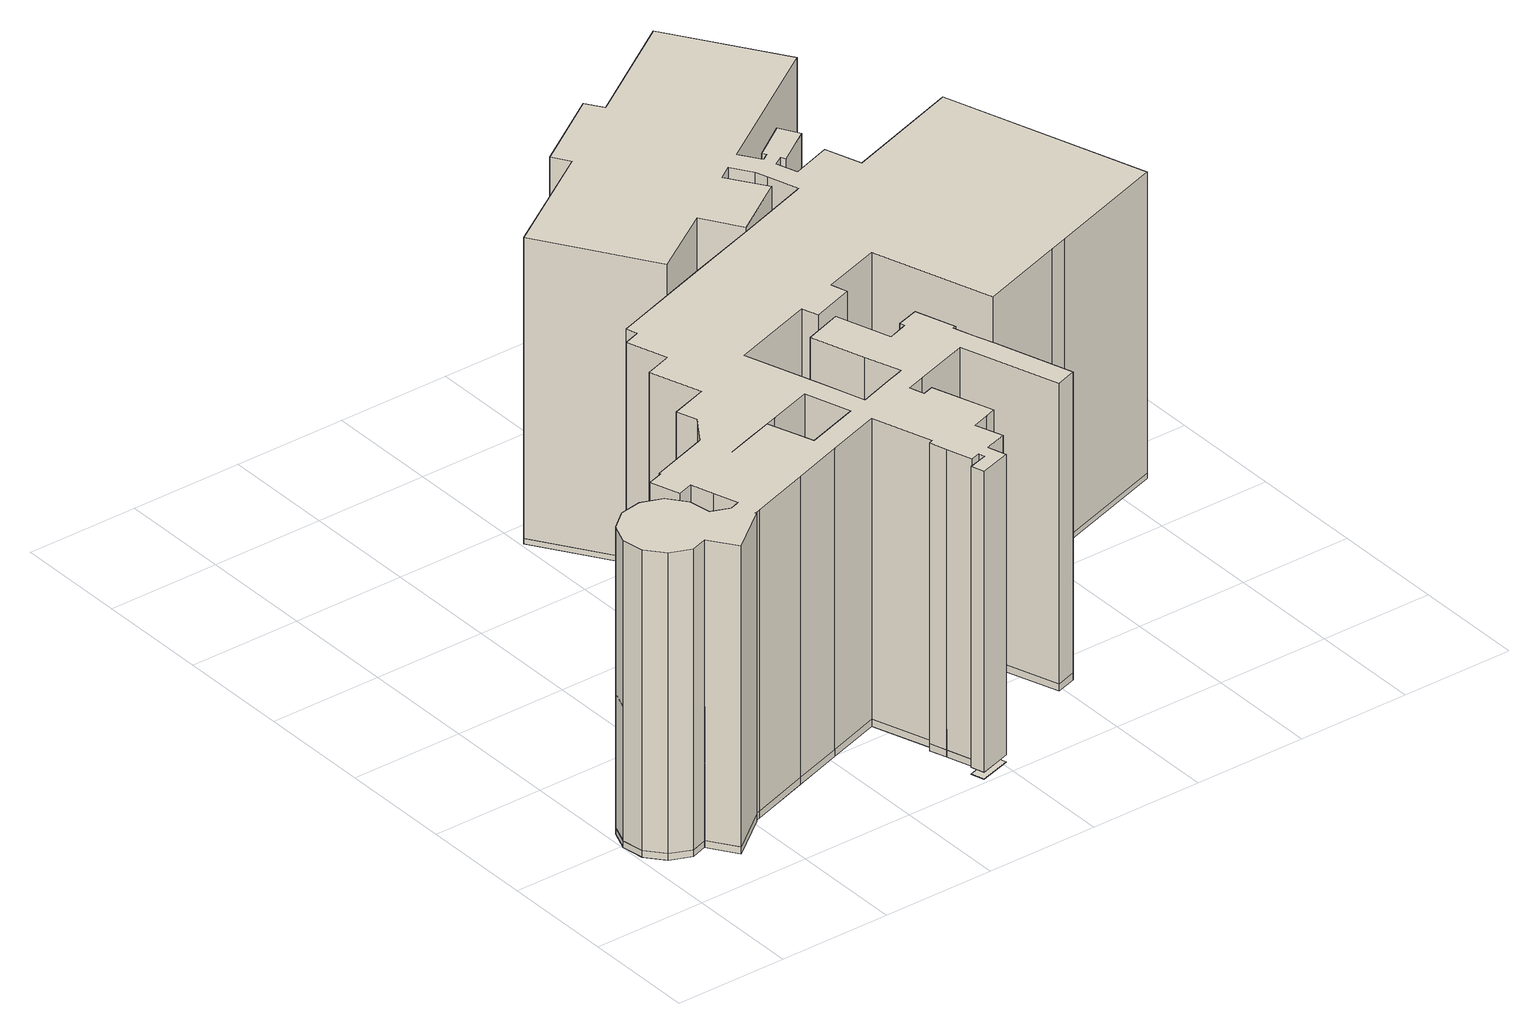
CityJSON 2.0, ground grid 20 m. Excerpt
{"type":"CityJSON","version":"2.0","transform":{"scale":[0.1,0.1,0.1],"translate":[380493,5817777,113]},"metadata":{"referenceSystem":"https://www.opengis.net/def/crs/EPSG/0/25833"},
"CityObjects":{
"building1":{"type":"Building","attributes":{"Gemeindeschluessel":"11000004","function":"31001_9998"},"address":[{"country":"Germany","locality":"Berlin","thoroughfareNumber":"10 (6)","thoroughfareName":"Teufelsseechaussee"}],"children":["building1-1","building1-2","building1-3","building1-4","building1-5","building1-6","building1-7","building1-8","building1-9","building1-10","building1-11","building1-12","building1-13","building1-14","building1-15","building1-16","building1-17","building1-18","building1-19","building1-20","building1-21","building1-22","building1-23","building1-24","building1-25","building1-26","building1-27","building1-28"]},
"building1-1":{"type":"BuildingPart","attributes":{"BezugspunktDach":"2200","measuredHeight":54.49,"storeysAboveGround":9},"parents":["building1"],"geometry":[{"type":"MultiSurface","lod":"1","boundaries":[[[0,1,2,3,4,5,6,7,8,9,10,11,12,13,14,15,16,17,18,19,20,21,22,23,24,25,26,27,28,29,30,31,32,33,34,35,36,37,38,39,40,41,42,43,44,45,46,47,48,49,50,51,52,53,54,55,56,57,58,59,60,61,62,63,64,65,66,67,68,69,70,71,72,73,74,75,76,77,78,79,80,81,82,83,84,85,86,87,88,89,90,91,92,93,94,95,96,97,98,99,100,101,102,103,104,105,106,107,108,109,110,111,112,113,114,115],[116,117,118],[119,120,121,122,117]],[[123,124,125,126,127,128,129,130,131,132,133,134,135,136,137,138,139,140,141,142,143,144,145,146,147,148,149,150,151,152,153,154,155,156,157,158,159,160,161,162,163,164,165,166,167,168,169,170,171,172,173,174,175,176,177,178,179,180,181,182,183,184,185,186,187,188,189,190,191,192,193,194,195,196,197,198,199,200,201,202,203,204,205,206,207,208,209,210,211,212,213,214,215,216,217,218,219,220,221,222,223,224,225,226,227,228,229,230,231,232,233,234,235,236,237],[238,239,240],[241,242,243,244,238]],[[123,237,115,114]],[[124,123,114,113]],[[125,124,113,112]],[[126,125,112,111]],[[127,126,111,110]],[[128,127,110,109]],[[129,128,109,108]],[[130,129,108,107]],[[131,130,107,106]],[[132,131,106,105]],[[133,132,105,104]],[[134,133,104,103]],[[135,134,103,102]],[[136,135,102,101]],[[137,136,101,100]],[[138,137,100,99]],[[139,138,99,98]],[[140,139,98,97]],[[141,140,97,96]],[[142,141,96,95]],[[143,142,95,94]],[[144,143,94,93]],[[145,144,93,92]],[[146,145,92,91]],[[147,146,91,90]],[[148,147,90,89]],[[149,148,89,88]],[[150,149,88,87]],[[151,150,87,86]],[[152,151,86,85]],[[153,152,85,84]],[[154,153,84,83]],[[155,154,83,82]],[[156,155,82,81]],[[157,156,81,80]],[[158,157,80,79]],[[159,158,79,78]],[[160,159,78,77]],[[161,160,77,76]],[[162,161,76,75]],[[163,162,75,74]],[[164,163,74,73]],[[165,164,73,72]],[[166,165,72,71]],[[167,166,71,70]],[[168,167,70,69]],[[169,168,69,68]],[[170,169,68,67]],[[171,170,67,66]],[[172,171,66,65]],[[173,172,65,64]],[[174,173,64,63]],[[175,174,63,62]],[[176,175,62,61]],[[177,176,61,60]],[[178,177,60,59]],[[179,178,59,58]],[[180,179,58,57]],[[181,180,57,56]],[[182,181,56,55]],[[183,182,55,54]],[[184,183,54,53]],[[185,184,53,52]],[[186,185,52,51]],[[187,186,51,50]],[[188,187,50,49]],[[189,188,49,48]],[[189,48,47]],[[190,189,47,46]],[[191,190,46,45]],[[192,191,45,44]],[[193,192,44,43]],[[194,193,43,42]],[[195,194,42,41]],[[196,195,41,40]],[[197,196,40,39]],[[198,197,39,38]],[[199,198,38,37]],[[200,199,37,36]],[[201,200,36,35]],[[202,201,35,34]],[[203,202,34,33]],[[204,203,33,32]],[[205,204,32,31]],[[206,205,31,30]],[[207,206,30,29]],[[208,207,29,28]],[[209,208,28,27]],[[210,209,27,26]],[[211,210,26,25]],[[212,211,25,24]],[[213,212,24,23]],[[214,213,23,22]],[[215,214,22,21]],[[216,215,21,20]],[[217,216,20,19]],[[218,217,19,18]],[[219,218,18,17]],[[220,219,17,16]],[[221,220,16,15]],[[222,221,15,14]],[[223,222,14,13]],[[224,223,13,12]],[[225,224,12,11]],[[226,225,11,10]],[[227,226,10,9]],[[228,227,9,8]],[[229,228,8,7]],[[230,229,7,6]],[[231,230,6,5]],[[232,231,5,4]],[[233,232,4,3]],[[234,233,3,2]],[[235,234,2,1]],[[236,235,1,0]],[[237,236,0,115]],[[245,246,247]],[[248,249,245,239,116,245,249,118]],[[241,238,117,122]],[[242,241,122,121]],[[243,242,121,120]],[[244,243,120,119]],[[238,244,119,117]]]}]},
"building1-2":{"type":"BuildingPart","attributes":{"BezugspunktDach":"2200","measuredHeight":5.11,"storeysAboveGround":9},"parents":["building1"],"geometry":[{"type":"MultiSurface","lod":"1","boundaries":[[[250,251,252,253,254,255,256,257]],[[258,259,260,261,262,263,264,265]],[[258,265,257,256]],[[266,267,258,256,255]],[[260,259,268,269,254]],[[261,260,254,253]],[[263,262,252,251]],[[270,271,251,250]],[[265,264,250,257]],[[272,259,258,267,266]],[[255,254,269,268]],[[264,263,271,270]]]}]},
"building1-3":{"type":"BuildingPart","attributes":{"BezugspunktDach":"2200","measuredHeight":4.74,"storeysAboveGround":9},"parents":["building1"],"geometry":[{"type":"MultiSurface","lod":"1","boundaries":[[[273,247,274,271,270,275]],[[264,263,276,277,278,279]],[[264,279,275,270]],[[276,263,271,274]],[[280,238,276]],[[278,281,245,277,247,273]],[[279,278,273,275]],[[263,264,270,271]],[[239,238,280,274,247]],[[277,276,238,239]],[[277,245,281,278]]]}]},
"building1-4":{"type":"BuildingPart","attributes":{"BezugspunktDach":"2200","measuredHeight":3.94,"storeysAboveGround":9},"parents":["building1"],"geometry":[{"type":"MultiSurface","lod":"1","boundaries":[[[282,283,284,285,286,248]],[[276,287,288,289,290,291]],[[246,239,238,239,277]],[[287,276,286,285]],[[289,288,284,283]],[[291,290,292,293,294]],[[238,239,246,286]],[[246,239,240,248]],[[276,277,239,238]],[[291,248,240,295,239,246,277]],[[288,287,285,284]],[[290,289,283,282]],[[294,293,292,282,248]]]}]},
"building1-5":{"type":"BuildingPart","attributes":{"BezugspunktDach":"2200","measuredHeight":5.04,"storeysAboveGround":9},"parents":["building1"],"geometry":[{"type":"Solid","lod":"1","boundaries":[[[[296,297,298,299,300]],[[290,289,301,302,303]],[[290,303,300,304,293,299]],[[289,290,299,298],[289,283,282,290]],[[301,289,298,297]],[[303,302,296,300]],[[299,293,304,300]],[[283,289,290,282]],[[302,301,297,296]]]]}]},
"building1-6":{"type":"BuildingPart","attributes":{"BezugspunktDach":"2200","measuredHeight":4.19,"storeysAboveGround":9},"parents":["building1"],"geometry":[{"type":"MultiSurface","lod":"1","boundaries":[[[249,245,281,305]],[[278,277,291,306]],[[278,306,305,281]],[[248,240,249]],[[245,246,307,239]],[[306,291,248,294,308,305]],[[277,278,281,245]],[[249,240,239,245]],[[291,277,239,309,240,248]],[[249,305,308,294,248]]]}]},
"building1-7":{"type":"BuildingPart","attributes":{"BezugspunktDach":"2200","measuredHeight":5.13,"storeysAboveGround":9},"parents":["building1"],"geometry":[{"type":"Solid","lod":"1","boundaries":[[[[310,311,312,313]],[[314,315,288,287]],[[314,287,313,312]],[[312,314,312,311]],[[288,315,311,310]],[[315,314,312,311]],[[287,288,310,313]]]]}]},
"building1-8":{"type":"BuildingPart","attributes":{"BezugspunktDach":"2200","measuredHeight":5.05,"storeysAboveGround":9},"parents":["building1"],"geometry":[{"type":"MultiSurface","lod":"1","boundaries":[[[311,316,317,318,319,320,321,322,323,324,312]],[[325,326,327,328,329,330,331,332,333,334,315,314]],[[326,325,324]],[[327,326,324,323]],[[329,328,322,321]],[[330,335,336,321,320]],[[331,330,320,319]],[[332,337,338,319,318]],[[333,332,318,317]],[[334,333,317,316]],[[315,334,316,311]],[[325,314,312,324]],[[323,322,328,327]],[[329,336,335,330]],[[331,338,337,332]],[[314,315,311,312]]]}]},
"building1-9":{"type":"BuildingPart","attributes":{"BezugspunktDach":"2200","measuredHeight":4.2,"storeysAboveGround":9},"parents":["building1"],"geometry":[{"type":"Solid","lod":"1","boundaries":[[[[267,266,339,340,341,342,343]],[[344,345,346,347,259,258,348]],[[344,348,343,342]],[[345,344,342,341]],[[346,345,341,340]],[[259,347,339,266]],[[348,258,267,343]],[[346,340,339,347]],[[259,266,267,258]]]]}]},
"building1-10":{"type":"BuildingPart","attributes":{"BezugspunktDach":"2200","measuredHeight":4.92,"storeysAboveGround":9},"parents":["building1"],"geometry":[{"type":"Solid","lod":"1","boundaries":[[[[335,349,350,336]],[[351,352,330,329]],[[351,329,336,350]],[[352,351,350,349]],[[330,352,349,335]],[[335,336,329,330]]]]}]},
"building1-11":{"type":"BuildingPart","attributes":{"BezugspunktDach":"2200","measuredHeight":5.03,"storeysAboveGround":9},"parents":["building1"],"geometry":[{"type":"Solid","lod":"1","boundaries":[[[[353,354,355,356,357,358,338,337]],[[331,359,360,361,362,363,364,332]],[[359,331,338,358]],[[360,359,358,357]],[[361,360,357,356]],[[362,361,356,355]],[[363,362,355,354]],[[364,363,354,353]],[[332,364,353,337]],[[338,331,332,337]]]]}]},
"building1-12":{"type":"BuildingPart","attributes":{"BezugspunktDach":"2200","measuredHeight":5.07,"storeysAboveGround":9},"parents":["building1"],"geometry":[{"type":"Solid","lod":"1","boundaries":[[[[322,365,366,323]],[[367,368,328,327]],[[367,327,323,366]],[[328,368,365,322]],[[322,328,322,323]],[[367,366,365,368]],[[327,328,322,323]]]]}]},
"building1-13":{"type":"BuildingPart","attributes":{"BezugspunktDach":"2200","measuredHeight":11.04,"storeysAboveGround":9},"parents":["building1"],"geometry":[{"type":"Solid","lod":"1","boundaries":[[[[369,370,371,372]],[[373,374,375,376]],[[373,376,372,371]],[[374,373,371,370]],[[375,377,378,374,370,369]],[[376,375,369,372]],[[374,378,377,375]]]]}]},
"building1-14":{"type":"BuildingPart","attributes":{"BezugspunktDach":"2200","measuredHeight":5.1,"storeysAboveGround":9},"parents":["building1"],"geometry":[{"type":"MultiSurface","lod":"1","boundaries":[[[366,365,379,380,381,382,383,384,385,378,377]],[[374,386,387,388,389,390,391,392,368,367,375]],[[387,386,385,384]],[[388,387,384,383]],[[389,388,383,382]],[[390,389,382,381]],[[391,390,381,380]],[[368,392,379,365]],[[367,366,365,368,365,366]],[[375,367,366,377]],[[377,378,374,375]],[[392,391,380,379]]]}]},
"building1-15":{"type":"BuildingPart","attributes":{"BezugspunktDach":"2200","measuredHeight":5.07,"storeysAboveGround":9},"parents":["building1"],"geometry":[{"type":"MultiSurface","lod":"1","boundaries":[[[393,394,395,396,397,398,399]],[[400,401,402,403,404,347,346]],[[400,346,399,398]],[[401,400,398,397]],[[402,401,397,396]],[[405,406,396,395]],[[404,403,407,408,394]],[[347,404,394,408,409]],[[410,340,339,393,399]],[[411,403,402,406,405]],[[395,394,408,407]],[[409,408,394,393]],[[346,347,339,340,410]]]}]},
"building1-16":{"type":"BuildingPart","attributes":{"BezugspunktDach":"2200","measuredHeight":15.33,"storeysAboveGround":9},"parents":["building1"],"geometry":[{"type":"MultiSurface","lod":"1","boundaries":[[[412,413,414,415,416,417,418,419,420,421]],[[422,423,424,302,301,425,426,427,428,429]],[[422,429,430,431,420]],[[423,422,431,432,419]],[[424,423,419,418]],[[302,424,418,417]],[[301,297,296,417,416]],[[425,301,416,415]],[[426,425,415,414]],[[427,426,414,413]],[[428,427,413,412]],[[429,428,412,421]],[[433,421,420,431,430]],[[434,420,419,432,431]],[[296,297,301,302]]]}]},
"building1-17":{"type":"BuildingPart","attributes":{"BezugspunktDach":"2200","measuredHeight":5.11,"storeysAboveGround":9},"parents":["building1"],"geometry":[{"type":"MultiSurface","lod":"1","boundaries":[[[435,436,437,380,379]],[[391,438,439,440,392]],[[438,391,380,437]],[[439,438,437,436]],[[440,439,436,435]],[[392,440,435,379]],[[441,391,392,379,380]]]}]},
"building1-18":{"type":"BuildingPart","attributes":{"BezugspunktDach":"2200","measuredHeight":5,"storeysAboveGround":9},"parents":["building1"],"geometry":[{"type":"MultiSurface","lod":"1","boundaries":[[[406,405,442,443,444]],[[445,446,403,402,447]],[[448,449,444,443]],[[446,445,443,442]],[[403,446,450,407,405]],[[447,402,406,444]],[[445,447,449,448]],[[442,405,407,450]],[[402,403,405,406,451]]]}]},
"building1-19":{"type":"BuildingPart","attributes":{"BezugspunktDach":"2200","measuredHeight":5.17,"storeysAboveGround":9},"parents":["building1"],"geometry":[{"type":"MultiSurface","lod":"1","boundaries":[[[452,453,454,455,456]],[[261,325,314,457,262]],[[253,252,456,455]],[[325,261,455,454]],[[312,324,325,454,453]],[[457,314,453,452]],[[262,457,452,456]],[[314,325,324,312]]]}]},
"building1-20":{"type":"BuildingPart","attributes":{"BezugspunktDach":"2200","measuredHeight":0.13,"storeysAboveGround":9},"parents":["building1"],"geometry":[{"type":"Solid","lod":"1","boundaries":[[[[458,459,460,461,462]],[[362,361,463,464,465]],[[362,465,462,461]],[[361,362,461,460]],[[463,361,460,459]],[[464,463,459,458]],[[465,464,458,462]]]]}]},
"building1-21":{"type":"BuildingPart","attributes":{"BezugspunktDach":"2200","measuredHeight":4.86,"storeysAboveGround":9},"parents":["building1"],"geometry":[{"type":"MultiSurface","lod":"1","boundaries":[[[466,449,448,467,468,469,470,471,472,473,474,475]],[[476,477,478,479,480,481,482,483,445,447,484,485]],[[476,485,486,487]],[[477,476,474,473]],[[478,477,473,472]],[[479,478,472,471]],[[480,479,471,470]],[[481,480,470,469]],[[482,481,469,468]],[[483,482,468,467]],[[445,483,467,448]],[[484,447,449,466]],[[485,484,466,475]],[[487,486,475,474]],[[447,445,448,449,488]]]}]},
"building1-22":{"type":"BuildingPart","attributes":{"BezugspunktDach":"2200","measuredHeight":25.45,"storeysAboveGround":9},"parents":["building1"],"geometry":[{"type":"MultiSurface","lod":"1","boundaries":[[[489,490,491,492,493,494,495,496,497,498,499,500]],[[501,502,503,504,505,432,431,430,506,507,508,509]],[[501,509,500,499]],[[502,501,499,498]],[[503,502,498,497]],[[504,503,497,496]],[[505,504,496,495]],[[432,505,495,494]],[[420,419,494,493]],[[421,420,493,492]],[[506,430,492,491]],[[507,506,491,490]],[[508,507,490,489]],[[509,508,489,500]],[[431,432,419,420]],[[430,431,420,421]]]}]},
"building1-23":{"type":"BuildingPart","attributes":{"BezugspunktDach":"2200","measuredHeight":10.73,"storeysAboveGround":9},"parents":["building1"],"geometry":[{"type":"MultiSurface","lod":"1","boundaries":[[[510,511,512,513,514,515]],[[308,293,304,516,517,518]],[[308,518,515,514]],[[282,248,249,305,519,514,513]],[[300,299,513,512]],[[517,516,520,521]],[[518,517,510,515]],[[293,294,248,282]],[[294,308,519,305,249,248]],[[304,293,299,300]]]}]},
"building1-24":{"type":"BuildingPart","attributes":{"BezugspunktDach":"2200","measuredHeight":10.56,"storeysAboveGround":9},"parents":["building1"],"geometry":[{"type":"Solid","lod":"1","boundaries":[[[[522,523,524,525]],[[521,520,526,527]],[[521,527,525,524]],[[526,520,523,522]],[[527,526,522,525]],[[520,521,524,523]]]]}]},
"building1-25":{"type":"BuildingPart","attributes":{"BezugspunktDach":"2200","measuredHeight":27.68,"storeysAboveGround":9},"parents":["building1"],"geometry":[{"type":"MultiSurface","lod":"1","boundaries":[[[528,529,530,531,532,533,534,535,536,537,538,539,540,541,542,543,544,545,546,547,548,549,550,551,552,553,554,555,556,557,558,559,560,561,562,563,564,565,566,567,568,569,570,571,572,573,574,575,576,577,578]],[[579,580,581,582,583,584,585,586,587,588,589,590,591,592,593,594,595,596,597,598,599,600,601,602,603,604,605,606,607,608,609,610,611,612,613,614,615,616,617,618,619,620,621,622,623,624,625,626,627,628,629]],[[630,631,629,578,577]],[[632,630,579,577,576]],[[581,633,632,580,576,575]],[[634,633,575,574]],[[635,634,574,573]],[[636,635,573,572]],[[585,637,636,584,572,571]],[[586,638,637,571,570]],[[639,638,570,569]],[[640,641,639,569,568]],[[589,642,641,568,567]],[[643,642,567,566]],[[644,643,566,565]],[[645,644,591,565,564]],[[646,645,592,564,563]],[[594,647,646,593,563,562]],[[648,647,562,561]],[[596,649,648,561,560]],[[650,649,560,559]],[[651,650,559,558]],[[652,651,558,557]],[[600,653,652,599,557,556]],[[654,653,556,555]],[[655,654,555,554]],[[656,655,554,553]],[[604,657,656,603,553,552]],[[658,657,604,552,551]],[[659,658,551,550]],[[607,660,659,606,550,549]],[[661,660,549,548]],[[609,662,661,548,547]],[[610,663,662,609,547,546]],[[611,664,663,546,545]],[[612,665,664,545,544]],[[666,667,665,544,543]],[[668,667,613,543,542]],[[669,668,614,542,541]],[[616,670,669,541,540]],[[617,671,670,540,539]],[[672,671,673,539,538]],[[619,674,672,618,538,537]],[[620,675,674,537,536]],[[621,676,675,536,535]],[[622,677,676,535,534]],[[623,678,677,534,533]],[[624,679,678,533,532]],[[625,680,679,532,531]],[[681,680,625,531,530]],[[627,682,681,626,530,529]],[[628,683,682,627,529,528]],[[631,683,628,528,578]],[[579,629,631,630]],[[580,579,630,632]],[[580,632,633,581]],[[582,581,684,633,634]],[[583,582,634,635]],[[584,583,635,636]],[[584,636,637,585]],[[585,637,638,586]],[[587,586,638,639]],[[588,587,639,641,640]],[[588,641,642,589]],[[685,590,589,642,643]],[[591,590,643,644]],[[592,591,644,645]],[[593,592,645,646]],[[593,646,647,594]],[[686,595,594,647,648]],[[595,687,648,649,596]],[[597,596,649,650]],[[598,597,650,651]],[[599,598,651,652]],[[599,652,653,600]],[[601,600,653,654]],[[602,601,654,655]],[[603,602,655,656]],[[603,656,657,604]],[[605,604,657,658]],[[606,605,658,659]],[[606,659,660,607]],[[608,607,660,661]],[[608,688,661,662,609]],[[609,662,663,610]],[[610,663,664,611]],[[611,664,665,612]],[[613,612,665,667,666]],[[614,613,667,668]],[[615,614,668,669]],[[615,689,669,670,616]],[[616,690,670,671,617]],[[618,617,673,671,672]],[[618,672,674,619]],[[619,674,675,620]],[[620,675,676,621]],[[621,691,676,677,622]],[[622,677,678,623]],[[623,678,679,624]],[[624,679,680,625]],[[626,625,680,681]],[[626,681,682,627]],[[627,682,683,628]],[[629,628,683,631]]]}]},
"building1-26":{"type":"BuildingPart","attributes":{"BezugspunktDach":"2200","measuredHeight":18.41,"storeysAboveGround":9},"parents":["building1"],"geometry":[{"type":"MultiSurface","lod":"1","boundaries":[[[692,693,694,695,696,697,698,699,700,701,702,703,704,705],[706,707,708,709,710,711,712,713,714,715,716,717,718,719,720,721,722,723,724,725,726,727,728,729,730,731,732,733,734,735,736,737,738,739,740,741,742,743,744,745,746,747,748,749,750,751,752,753,754,755,756],[757,758,759,760,761,762,763,764,765,766,767,768,769,770,771,772,773,774,775,776,777,778,779,780,781,782,783,784,785,786,787,788,789,790,791,792,793,794,795,796,797,798,799,800,801,802,803,804,805,806,807],[664,665,667,668,669,670,671,672,674,675,676,677,678,679,680,681,682,683,631,630,632,633,634,635,636,637,638,639,641,642,643,644,645,646,647,648,649,650,651,652,653,654,655,656,657,658,659,660,661,662,663]],[[808,809,810,811,812,813,487,486,814,815,816,817,818,819],[820,821,822,823,824,825,826,827,828,829,830,831,832,833,834,835,836,837,838,839,840,841,842,843,844,845,846,847,848,849,850,851,852,853,854,855,856,857,858,859,860,861,862,863,864,865,866,867,868,869,870],[871,872,873,874,875,876,877,878,879,880,881,882,883,884,885,886,887,888,889,890,891,892,893,894,895,896,897,898,899,900,901,902,903,904,905,906,907,908,909,910,911,912,913,914,915,916,917,918,919,920,921],[922,923,924,925,926,927,928,929,930,931,932,933,934,935,936,937,938,939,940,941,942,943,944,945,946,947,948,949,950,951,952,953,954,955,956,957,958,959,960,961,962,963,964,965,966,967,968,969,970,971,972]],[[808,819,705,704]],[[809,808,704,703]],[[810,809,703,702]],[[811,810,702,701]],[[812,811,701,700]],[[813,812,700,699]],[[487,813,699,698]],[[475,474,487,698,697]],[[814,486,697,696]],[[815,814,696,695]],[[816,815,695,694]],[[817,816,694,693]],[[818,817,693,692]],[[819,818,692,705]],[[820,870,756,755]],[[821,820,755,754]],[[822,821,754,753]],[[823,822,753,752]],[[824,823,752,751]],[[825,824,751,750]],[[826,825,750,749]],[[827,826,749,748]],[[828,827,748,747]],[[829,828,747,746]],[[830,829,746,745]],[[831,830,745,744]],[[832,831,744,743]],[[833,832,743,742]],[[834,833,742,741]],[[835,834,741,740]],[[836,835,740,739]],[[837,836,739,738]],[[838,837,738,737]],[[839,838,737,736]],[[840,839,736,735]],[[841,840,735,734]],[[842,841,734,733]],[[843,842,733,732]],[[844,843,732,731]],[[845,844,731,730]],[[846,845,730,729]],[[847,846,729,728]],[[848,847,728,727]],[[849,848,727,726]],[[850,849,726,725]],[[851,850,725,724]],[[852,851,724,723]],[[853,852,723,722]],[[854,853,722,721]],[[855,854,721,720]],[[856,855,720,719]],[[857,856,719,718]],[[858,857,718,717]],[[859,858,717,716]],[[860,859,716,715]],[[861,860,715,714]],[[862,861,714,713]],[[863,862,713,712]],[[864,863,712,711]],[[865,864,711,710]],[[866,865,710,709]],[[867,866,709,708]],[[868,867,708,707]],[[869,868,707,706]],[[870,869,706,756]],[[871,921,973,974,975]],[[872,871,975,976]],[[873,872,976,977]],[[874,873,977,978,803]],[[875,874,803,978,979,802]],[[876,875,802,979,980,801]],[[877,876,801,980,981,800]],[[878,877,981,982]],[[879,878,982,983]],[[880,879,798,983,984,985]],[[881,880,984,986,796]],[[882,881,986,987]],[[883,882,795,987,988]],[[884,883,988,989,793]],[[885,884,989,990]],[[886,885,792,990,991]],[[887,886,991,992]],[[888,887,790,992,993]],[[889,888,994,993,995]],[[890,889,996,995,997]],[[891,890,998,997,999]],[[892,891,1000,999,1001]],[[893,892,1002,1001,1003]],[[894,893,1003,1004,783]],[[895,894,1004,1005]],[[896,895,1005,1006]],[[897,896,781,1006,1007,780]],[[898,897,1007,1008]],[[899,898,779,1008,1009]],[[900,899,1009,1010,1011]],[[901,900,1010,1012]],[[902,901,776,1012,1013,775]],[[903,902,1013,1014]],[[904,903,774,1014,1015]],[[905,904,1015,1016,772]],[[906,905,1016,1017]],[[907,906,1017,1018]],[[908,907,1018,1019]],[[909,908,769,1019,1020]],[[910,909,1021,1020,1022]],[[911,910,767,1022,1023]],[[912,911,1023,1024]],[[913,912,765,1024,1025,764]],[[914,913,1025,1026,763]],[[915,914,1026,1027]],[[916,915,762,1027,1028]],[[917,916,761,1028,1029,760]],[[918,917,760,1029,1030]],[[919,918,1030,1031,758]],[[920,919,758,1031,1032,757]],[[921,920,1032,974]],[[922,972,610,609,662]],[[923,922,609,608,661]],[[924,923,608,607,660]],[[925,924,1033,607,606,659]],[[926,925,659,606,605]],[[927,926,658,605,604]],[[928,927,657,604,603]],[[929,928,603,602,655]],[[930,929,1034,602,601]],[[931,930,1035,601,600,653]],[[932,931,600,599]],[[933,932,652,599,598,1036]],[[934,933,651,598,597]],[[935,934,597,596,649]],[[936,935,649,596,595,648]],[[937,936,595,594]],[[938,937,1037,594,593,646]],[[939,938,593,592]],[[940,939,592,591]],[[941,940,1038,591,590]],[[942,941,1039,590,589]],[[943,942,642,589,588]],[[944,943,1040,588,587,1041]],[[945,944,587,586]],[[947,946,637,585,584,636]],[[948,947,584,583]],[[949,948,635,583,582,634]],[[950,949,582,581]],[[951,950,581,580,632]],[[952,951,580,579]],[[953,952,579,629,631]],[[954,953,629,628]],[[955,954,628,627,682]],[[956,955,682,627,626,681]],[[957,956,626,625]],[[958,957,1042,625,624,679]],[[959,958,624,623]],[[960,959,678,623,622]],[[961,960,677,622,621]],[[962,961,621,620,675]],[[963,962,620,619,674]],[[964,963,619,618]],[[965,964,672,618,617]],[[966,965,617,616]],[[967,966,1043,616,615]],[[968,967,669,615,614,668]],[[969,968,614,613,667]],[[970,969,613,612]],[[971,970,612,611]],[[972,971,611,610]],[[486,487,474,475]],[[975,974,973,807,806]],[[976,975,806,805]],[[977,976,1044,805,804]],[[804,803,978,977]],[[802,979,978,803]],[[801,980,979,802]],[[800,981,980,801]],[[982,981,800,799]],[[983,982,799,798]],[[985,984,983,798,797]],[[797,796,986,984]],[[987,986,796,795]],[[988,987,795,794]],[[1045,794,793,989,988]],[[990,989,793,792]],[[991,990,792,791]],[[992,991,791,790]],[[993,992,790,789]],[[995,993,994,789,788]],[[997,995,996,788,787]],[[999,997,998,787,786]],[[1046,1001,999,1000,786,785]],[[1003,1001,1002,785,784]],[[1047,784,783,1004,1003]],[[1005,1004,783,782]],[[1006,1005,782,781]],[[780,1007,1006,781]],[[1008,1007,780,779]],[[1009,1008,779,778,1048]],[[1011,1010,1009,778,777]],[[1012,1010,777,776]],[[775,1013,1012,776]],[[1014,1013,775,774]],[[1015,1014,774,773]],[[1049,773,772,1016,1015]],[[1017,1016,772,771]],[[1018,1017,771,770]],[[1019,1018,770,769]],[[1020,1019,769,768]],[[1022,1020,1021,768,767]],[[1023,1022,767,766,1050]],[[1024,1023,1051,766,765]],[[764,1025,1024,765]],[[764,763,1026,1025]],[[1027,1026,763,762]],[[1028,1027,762,761]],[[760,1029,1028,761]],[[1052,1030,1029,760,759]],[[759,758,1031,1030]],[[757,1032,1031,758]],[[974,1032,757,807]],[[663,662,609,610]],[[662,661,608,609]],[[661,660,607,608]],[[660,659,606,607,1033]],[[605,606,659,658]],[[604,605,658,657]],[[603,604,657,656]],[[656,655,602,603]],[[601,602,1034,655,654]],[[654,653,600,601,1035]],[[599,600,653,652]],[[1036,598,599,652,651]],[[597,598,651,650]],[[650,649,596,597]],[[648,595,596,649]],[[594,595,648,647]],[[647,646,593,594,1037]],[[592,593,646,645]],[[591,592,645,644]],[[644,643,590,591,1038]],[[589,590,1039,643,642]],[[588,589,642,641]],[[1041,587,588,1040,641,639]],[[586,587,639,638]],[[637,585,586,638]],[[636,584,585,637]],[[583,584,636,635]],[[634,582,583,635]],[[581,582,634,633]],[[633,632,580,581]],[[579,580,632,630]],[[630,631,629,579]],[[628,629,1053,631,683]],[[683,682,627,628]],[[681,626,627,682]],[[625,626,1054,681,680]],[[680,679,624,625,1042]],[[623,624,679,678]],[[622,623,678,677]],[[621,622,677,676]],[[676,675,620,621]],[[675,674,619,620]],[[618,619,674,672,1055]],[[617,618,672,671]],[[616,617,671,670]],[[615,616,1043,670,669]],[[668,614,615,669]],[[668,667,613,614]],[[612,613,1056,667,665]],[[611,612,665,664,1057]],[[610,611,664,663]]]}]},
"building1-27":{"type":"BuildingPart","attributes":{"BezugspunktDach":"2200","measuredHeight":13.6,"storeysAboveGround":9},"parents":["building1"],"geometry":[{"type":"MultiSurface","lod":"1","boundaries":[[[1058,1059,1060,1061,1062,1063,1064,1065,1066,1067,1068,1069,1070,1071,1072,1073]],[[408,450,1074,1075,1076,1077,1078,1079,1080,1081,1082,1083,1084,1085,269,409]],[[394,393,1073,1072]],[[442,405,407,395,394,1072,1071]],[[1074,450,1071,1070]],[[1075,1074,1070,1069]],[[1076,1075,1069,1068]],[[1077,1076,1068,1067]],[[1078,1077,1067,1066]],[[1079,1078,1066,1065]],[[1080,1079,1065,1064]],[[1081,1080,1064,1063]],[[1082,1081,1063,1062]],[[1083,1082,1062,1061]],[[1084,1083,1061,1060]],[[1085,1084,1060,1059]],[[269,1085,1059,1058]],[[339,266,255,254,269,1058,1073]],[[408,409,393,394]],[[408,394,395,407]],[[450,407,405,442]],[[269,254,255,268]],[[409,268,266,339]]]}]},
"building1-28":{"type":"BuildingPart","attributes":{"BezugspunktDach":"2200","measuredHeight":30.05,"storeysAboveGround":9},"parents":["building1"],"geometry":[{"type":"MultiSurface","lod":"1","boundaries":[[[1086,1087,1088,1089,1090,1091,1092,1093,1094,1095,1096,1097,1098,1099,1100,1101,1102,1103,1104,1105,1106,1107,1108,1109,1110,1111,1112,1113,1114,1115,1116,1117,1118,1119,1120,1121,1122,1123,1124,1125,1126,1127,1128,1129,1130,1131,1132,1133,1134,1135,1136]],[[1030,1029,1028,1027,1026,1025,1024,1023,1022,1020,1019,1018,1017,1016,1015,1014,1013,1012,1010,1009,1008,1007,1006,1005,1004,1003,1001,999,997,995,993,992,991,990,989,988,987,986,984,983,982,981,980,979,978,977,976,975,974,1032,1031]],[[1137,759,758,1136,1135]],[[760,759,1135,1134]],[[761,760,1029,1134,1133]],[[762,761,1133,1132]],[[1138,763,762,1132,1131]],[[1025,764,763,1026,1131,1130]],[[1024,765,764,1130,1129]],[[766,765,1129,1128]],[[1022,767,766,1128,1127]],[[768,767,1127,1126]],[[1139,769,768,1126,1125]],[[770,769,1125,1124]],[[1017,771,770,1124,1123]],[[772,771,1123,1122]],[[773,772,1122,1121]],[[774,773,1015,1121,1120]],[[775,774,1014,1120,1119]],[[776,775,1013,1119,1118]],[[777,776,1140,1118,1117]],[[1009,778,777,1117,1116]],[[779,778,1116,1115]],[[780,779,1115,1114]],[[781,780,1007,1114,1113]],[[782,781,1113,1112]],[[1004,783,782,1112,1111]],[[784,783,1111,1110]],[[785,784,1003,1110,1109]],[[999,786,785,1001,1109,1108]],[[787,786,1108,1107]],[[788,787,1107,1106]],[[789,788,1141,1106,1105]],[[790,789,993,1105,1104]],[[791,790,1104,1103]],[[990,792,791,1103,1102]],[[793,792,990,1102,1101]],[[988,794,793,989,1101,1100]],[[795,794,1100,1099]],[[986,796,795,1099,1098]],[[797,796,1098,1097]],[[798,797,984,1097,1096]],[[982,799,798,983,1096,1095]],[[981,800,799,982,1095,1094]],[[801,800,1142,1094,1093]],[[802,801,980,1093,1092]],[[978,803,802,1092,1091]],[[977,804,803,978,1091,1090]],[[805,804,1090,1089]],[[806,805,1089,1088]],[[807,806,975,1088,1087]],[[757,807,974,1087,1086]],[[1031,758,757,1086,1136]],[[1030,1031,1143,758,759,1137]],[[1029,1030,759,760]],[[1144,1028,1029,760,761]],[[1027,1028,761,762]],[[1026,1027,1145,762,763,1138]],[[1026,763,764,1025]],[[1025,764,765,1024]],[[1023,1024,1146,765,766]],[[1023,766,767,1022]],[[1020,1022,767,768]],[[1019,1020,768,769,1139]],[[1147,1018,1019,769,770]],[[1018,770,771,1017]],[[1016,1017,1148,771,772]],[[1149,1015,1016,772,773]],[[1014,1015,773,774]],[[1013,1014,774,775]],[[1012,1013,775,776]],[[1010,1012,1140,776,777]],[[1010,777,778,1009]],[[1008,1009,778,779]],[[1007,1008,779,780]],[[1150,1006,1007,780,781]],[[1151,1005,1006,781,782]],[[1005,782,783,1004]],[[1003,1004,1152,783,784]],[[1001,1003,784,785]],[[1001,785,786,999]],[[997,999,786,787]],[[995,997,787,788]],[[993,995,1141,788,789]],[[992,993,789,790]],[[991,992,790,791]],[[991,791,792,990]],[[1153,989,990,792,793]],[[989,793,794,988]],[[987,988,794,795]],[[987,795,796,986]],[[984,986,796,797]],[[1154,983,984,797,798]],[[983,798,799,982]],[[982,799,800,981]],[[980,981,1142,800,801]],[[1155,979,980,801,802]],[[979,802,803,978]],[[978,803,804,977]],[[976,977,804,805]],[[975,976,805,806]],[[974,975,806,807]],[[1032,974,807,757]],[[1032,757,758,1031]]]}]}
},
"vertices":[
[7,155,558],[33,124,558],[70,109,558],[99,119,558],[132,71,558],[207,128,558],[206,131,558],[210,131,558],[216,133,558],[323,169,558],[412,198,558],[508,230,558],[543,125,558],[535,122,558],[545,92,558],[559,47,558],[575,52,558],[578,41,558],[544,31,558],[551,8,558],[607,25,558],[600,48,558],[597,58,558],[636,70,558],[620,118,558],[650,128,558],[669,135,558],[633,242,558],[614,236,558],[606,262,558],[638,272,558],[736,304,558],[793,132,558],[829,144,558],[786,279,558],[773,316,558],[761,353,558],[767,354,558],[744,425,558],[705,413,558],[708,404,558],[672,392,558],[641,489,558],[574,466,558],[605,371,558],[626,308,558],[594,298,558],[532,277,558],[532,278,558],[506,359,558],[464,488,558],[613,537,558],[623,508,558],[698,533,558],[689,562,558],[794,596,558],[863,384,558],[1016,435,558],[1048,445,558],[1262,515,558],[1147,872,558],[936,802,558],[915,867,558],[844,843,558],[832,880,558],[848,890,558],[853,882,558],[915,924,558],[895,959,558],[833,917,558],[837,910,558],[825,902,558],[801,938,558],[1040,1095,558],[914,1288,558],[725,1164,558],[705,1194,558],[573,1107,558],[592,1077,558],[403,954,558],[529,761,558],[644,835,558],[687,769,558],[788,835,558],[744,901,558],[768,917,558],[792,881,558],[799,859,558],[817,805,558],[691,763,558],[556,719,558],[404,669,558],[368,657,558],[374,637,558],[345,627,558],[369,556,558],[321,540,558],[351,449,558],[285,427,558],[297,391,558],[266,343,558],[159,308,558],[160,305,558],[133,297,558],[150,244,558],[177,253,558],[190,213,558],[204,170,558],[186,164,558],[153,177,558],[147,216,558],[122,248,558],[85,262,558],[46,256,558],[15,231,558],[1,194,558],[326,301,558],[374,316,558],[284,287,558],[393,322,558],[470,347,558],[496,266,558],[401,235,558],[15,231,14],[46,256,14],[85,262,14],[122,248,14],[147,216,14],[153,177,14],[186,164,14],[204,170,14],[190,213,14],[177,253,14],[150,244,14],[133,297,14],[160,305,14],[159,308,14],[266,343,14],[297,391,14],[285,427,14],[351,449,14],[321,540,14],[369,556,14],[345,627,14],[374,637,14],[368,657,14],[404,669,14],[556,719,14],[691,763,14],[817,805,14],[799,859,14],[792,881,14],[768,917,14],[744,901,14],[788,835,14],[687,769,14],[644,835,14],[529,761,14],[403,954,14],[592,1077,14],[573,1107,14],[705,1194,14],[725,1164,14],[914,1288,14],[1040,1095,14],[801,938,14],[825,902,14],[837,910,14],[833,917,14],[895,959,14],[915,924,14],[853,882,14],[848,890,14],[832,880,14],[844,843,14],[915,867,14],[936,802,14],[1147,872,14],[1262,515,14],[1048,445,14],[1016,435,14],[863,384,14],[794,596,14],[689,562,14],[698,533,14],[623,508,14],[613,537,14],[464,488,14],[506,359,14],[532,277,14],[594,298,14],[626,308,14],[605,371,14],[574,466,14],[641,489,14],[672,392,14],[708,404,14],[705,413,14],[744,425,14],[767,354,14],[761,353,14],[773,316,14],[786,279,14],[829,144,14],[793,132,14],[736,304,14],[638,272,14],[606,262,14],[614,236,14],[633,242,14],[669,135,14],[650,128,14],[620,118,14],[636,70,14],[597,58,14],[600,48,14],[607,25,14],[551,8,14],[544,31,14],[578,41,14],[575,52,14],[559,47,14],[545,92,14],[535,122,14],[543,125,14],[508,230,14],[412,198,14],[323,169,14],[216,133,14],[210,131,14],[206,131,14],[207,128,14],[132,71,14],[99,119,14],[70,109,14],[33,124,14],[7,155,14],[1,194,14],[374,316,14],[326,301,14],[284,287,14],[401,235,14],[496,266,14],[470,347,14],[393,322,14],[326,301,43],[326,301,40],[326,301,45],[284,287,40],[284,287,43],
[351,449,52],[393,322,52],[470,347,52],[506,359,52],[464,488,52],[434,577,52],[369,556,52],[321,540,52],[369,556,1],[434,577,1],[464,488,1],[506,359,1],[470,347,1],[393,322,1],[351,449,1],[321,540,1],[434,577,43],[369,556,43],[434,577,4],[464,488,4],[351,449,45],[393,322,45],[434,577,26],
[297,391,45],[374,316,45],[285,427,45],[374,316,1],[326,301,1],[297,391,1],[285,427,1],[374,316,19],[297,391,43],
[297,248,40],[323,169,40],[412,198,40],[401,235,40],[374,316,40],[401,235,1],[412,198,1],[323,169,1],[297,248,1],[284,287,1],[297,248,9],[297,248,4],[284,287,4],[325,300,14],
[204,170,51],[216,133,51],[323,169,51],[297,248,51],[190,213,51],[216,133,1],[204,170,1],[190,213,1],[190,213,4],
[266,343,43],[266,343,1],[326,301,15],[266,343,4],[305,294,14],
[412,198,52],[508,230,52],[497,266,52],[401,235,52],[497,266,1],[508,230,1],
[543,125,52],[535,122,52],[545,92,52],[620,118,52],[650,128,52],[614,236,52],[606,262,52],[594,298,52],[532,278,52],[532,278,1],[532,277,1],[594,298,1],[606,262,1],[614,236,1],[650,128,1],[620,118,1],[545,92,1],[535,122,1],[543,125,1],[650,128,50],[614,236,50],[545,92,51],[620,118,51],
[417,631,43],[404,669,43],[368,657,43],[374,637,43],[345,627,43],[374,637,1],[368,657,1],[404,669,1],[417,631,1],[345,627,1],
[669,135,50],[633,242,50],[633,242,1],[669,135,1],
[559,47,51],[575,52,51],[578,41,51],[600,48,51],[597,58,51],[636,70,51],[636,70,1],[597,58,1],[600,48,1],[578,41,1],[575,52,1],[559,47,1],
[638,272,52],[626,308,52],[626,308,1],[638,272,1],
[605,371,111],[672,392,111],[641,489,111],[574,466,111],[641,489,1],[672,392,1],[605,371,1],[574,466,1],[605,371,52],[672,392,52],
[736,304,52],[773,316,52],[761,353,52],[767,354,52],[744,425,52],[705,413,52],[708,404,52],[708,404,1],[705,413,1],[744,425,1],[767,354,1],[761,353,1],[773,316,1],[736,304,1],
[417,631,52],[865,779,52],[853,817,52],[817,805,52],[691,763,52],[556,719,52],[404,669,52],[556,719,1],[691,763,1],[817,805,1],[853,817,1],[865,779,1],[853,817,51],[817,805,51],[853,817,4],[865,779,4],[417,631,4],[404,669,19],[853,817,26],
[132,71,154],[207,128,154],[206,131,154],[210,131,154],[216,133,154],[204,170,154],[186,164,154],[153,177,154],[133,142,154],[99,119,154],[133,142,1],[153,177,1],[186,164,1],[210,131,1],[206,131,1],[207,128,1],[132,71,1],[99,119,1],[99,119,2],[133,142,2],[153,177,2],[99,119,78],[133,142,56],
[793,132,52],[829,144,52],[786,279,52],[786,279,1],[829,144,1],[793,132,1],[773,316,13],
[844,843,51],[832,880,51],[799,859,51],[832,880,1],[844,843,1],[799,859,1],[832,880,50],[799,859,50],[844,843,4],[817,805,24],
[496,266,53],[497,266,53],[532,278,53],[506,359,53],[470,347,53],[496,266,1],
[551,8,2],[607,25,2],[600,48,2],[578,41,2],[544,31,2],[607,25,1],[551,8,1],[544,31,1],
[792,881,50],[848,890,50],[853,882,50],[915,924,50],[895,959,50],[833,917,50],[837,910,50],[825,902,50],[801,938,50],[768,917,50],[801,938,1],[825,902,1],[837,910,1],[833,917,1],[895,959,1],[915,924,1],[853,882,1],[848,890,1],[792,881,1],[768,917,1],[768,917,4],[801,938,4],[799,859,19],
[7,155,257],[33,124,257],[70,109,257],[99,119,257],[133,142,257],[153,177,257],[147,216,257],[122,248,257],[85,262,257],[46,256,257],[15,231,257],[1,194,257],[15,231,2],[46,256,2],[85,262,2],[122,248,2],[147,216,2],[70,109,2],[33,124,2],[7,155,2],[1,194,2],
[160,305,112],[177,253,112],[190,213,112],[297,248,112],[266,343,112],[159,308,112],[177,253,4],[160,305,4],[159,308,4],[266,343,16],[177,253,5],[160,305,5],
[150,244,111],[177,253,111],[160,305,111],[133,297,111],[150,244,5],[133,297,5],
[484,905,293],[487,895,293],[490,886,293],[494,876,293],[500,868,293],[507,860,293],[514,853,293],[522,847,293],[531,842,293],[541,838,293],[551,835,293],[561,834,293],[571,834,293],[582,835,293],[592,838,293],[601,841,293],[610,846,293],[619,852,293],[627,859,293],[633,866,293],[639,875,293],[644,884,293],[647,894,293],[650,904,293],[651,914,293],[651,924,293],[649,934,293],[646,944,293],[642,954,293],[637,963,293],[631,971,293],[624,979,293],[616,985,293],[608,991,293],[598,995,293],[588,998,293],[578,1000,293],[568,1001,293],[558,1001,293],[548,999,293],[538,996,293],[528,992,293],[520,986,293],[512,980,293],[504,973,293],[498,964,293],[493,956,293],[489,946,293],[486,936,293],[484,926,293],[484,916,293],[484,926,16],[486,936,16],[489,946,16],[493,956,16],[498,964,16],[504,973,16],[512,980,16],[520,986,16],[528,992,16],[538,996,16],[548,999,16],[558,1001,16],[568,1001,16],[578,1000,16],[588,998,16],[598,995,16],[608,991,16],[616,985,16],[624,979,16],[631,971,16],[637,963,16],[642,954,16],[646,944,16],[649,934,16],[651,924,16],[651,914,16],[650,904,16],[647,894,16],[644,884,16],[639,875,16],[633,866,16],[627,859,16],[619,852,16],[610,846,16],[601,841,16],[592,838,16],[582,835,16],[571,834,16],[561,834,16],[551,835,16],[541,838,16],[531,842,16],[522,847,16],[514,853,16],[507,860,16],[500,868,16],[494,876,16],[490,886,16],[487,895,16],[484,905,16],[484,916,16],[484,926,188],[484,916,188],[486,936,188],[489,946,188],[493,956,188],[498,964,188],[504,973,188],[512,980,188],[520,986,188],[528,992,188],[538,996,156],[538,996,188],[548,999,188],[558,1001,188],[568,1001,188],[578,1000,188],[588,998,188],[598,995,188],[608,991,188],[616,985,188],[624,979,188],[631,971,188],[637,963,188],[642,954,188],[646,944,188],[649,934,188],[651,924,188],[651,914,188],[650,904,188],[647,894,188],[644,884,188],[639,875,188],[633,866,188],[627,859,188],[619,852,188],[610,846,188],[601,841,147],[601,841,188],[592,838,188],[582,835,188],[571,834,188],[561,834,188],[551,835,188],[561,834,142],[541,838,188],[531,842,188],[522,847,188],[514,853,188],[507,860,188],[500,868,188],[494,876,188],[490,886,188],[487,895,188],[484,905,188],[489,946,137],[558,1001,50],[608,991,60],[608,991,131],[639,875,91],[582,835,183],[571,834,120],[522,847,114],
[529,761,188],[644,835,188],[687,769,188],[788,835,188],[744,901,188],[768,917,188],[801,938,188],[1040,1095,188],[914,1288,188],[725,1164,188],[705,1194,188],[573,1107,188],[592,1077,188],[403,954,188],[603,1088,188],[604,1098,188],[607,1108,188],[611,1117,188],[617,1126,188],[623,1134,188],[630,1141,188],[638,1148,188],[647,1153,188],[656,1157,188],[666,1160,188],[676,1162,188],[687,1162,188],[697,1162,188],[707,1160,188],[717,1156,188],[726,1152,188],[735,1146,188],[743,1140,188],[750,1132,188],[756,1124,188],[761,1115,188],[765,1106,188],[767,1096,188],[769,1085,188],[769,1075,188],[768,1065,188],[766,1055,188],[762,1045,188],[757,1036,188],[752,1028,188],[745,1020,188],[737,1013,188],[729,1007,188],[720,1003,188],[710,999,188],[700,997,188],[690,995,188],[679,996,188],[669,997,188],[659,1000,188],[650,1003,188],[641,1008,188],[633,1014,188],[625,1022,188],[618,1029,188],[613,1038,188],[608,1047,188],[605,1057,188],[603,1067,188],[602,1077,188],[797,1111,188],[797,1122,188],[797,1132,188],[799,1142,188],[802,1152,188],[806,1161,188],[811,1170,188],[818,1178,188],[825,1185,188],[833,1191,188],[842,1196,188],[851,1200,188],[861,1203,188],[871,1205,188],[881,1205,188],[892,1204,188],[902,1202,188],[911,1199,188],[920,1195,188],[929,1189,188],[937,1182,188],[944,1175,188],[950,1167,188],[955,1158,188],[958,1148,188],[961,1138,188],[962,1128,188],[963,1118,188],[961,1108,188],[959,1098,188],[955,1088,188],[951,1079,188],[945,1071,188],[938,1063,188],[930,1057,188],[922,1051,188],[913,1046,188],[903,1043,188],[893,1040,188],[883,1039,188],[873,1040,188],[863,1041,188],[853,1044,188],[843,1048,188],[834,1053,188],[826,1059,188],[819,1066,188],[812,1074,188],[807,1082,188],[802,1092,188],[799,1101,188],[592,1077,4],[573,1107,4],[705,1194,4],[725,1164,4],[914,1288,4],[1040,1095,4],[744,901,4],[788,835,4],[687,769,4],[644,835,4],[529,761,4],[403,954,4],[603,1067,4],[605,1057,4],[608,1047,4],[613,1038,4],[618,1029,4],[625,1022,4],[633,1014,4],[641,1008,4],[650,1003,4],[659,1000,4],[669,997,4],[679,996,4],[690,995,4],[700,997,4],[710,999,4],[720,1003,4],[729,1007,4],[737,1013,4],[745,1020,4],[752,1028,4],[757,1036,4],[762,1045,4],[766,1055,4],[768,1065,4],[769,1075,4],[769,1085,4],[767,1096,4],[765,1106,4],[761,1115,4],[756,1124,4],[750,1132,4],[743,1140,4],[735,1146,4],[726,1152,4],[717,1156,4],[707,1160,4],[697,1162,4],[687,1162,4],[676,1162,4],[666,1160,4],[656,1157,4],[647,1153,4],[638,1148,4],[630,1141,4],[623,1134,4],[617,1126,4],[611,1117,4],[607,1108,4],[604,1098,4],[603,1088,4],[602,1077,4],[802,1092,4],[807,1082,4],[812,1074,4],[819,1066,4],[826,1059,4],[834,1053,4],[843,1048,4],[853,1044,4],[863,1041,4],[873,1040,4],[883,1039,4],[893,1040,4],[903,1043,4],[913,1046,4],[922,1051,4],[930,1057,4],[938,1063,4],[945,1071,4],[951,1079,4],[955,1088,4],[959,1098,4],[961,1108,4],[963,1118,4],[962,1128,4],[961,1138,4],[958,1148,4],[955,1158,4],[950,1167,4],[944,1175,4],[937,1182,4],[929,1189,4],[920,1195,4],[911,1199,4],[902,1202,4],[892,1204,4],[881,1205,4],[871,1205,4],[861,1203,4],[851,1200,4],[842,1196,4],[833,1191,4],[825,1185,4],[818,1178,4],[811,1170,4],[806,1161,4],[802,1152,4],[799,1142,4],[797,1132,4],[797,1122,4],[797,1111,4],[799,1101,4],[633,866,4],[639,875,4],[644,884,4],[647,894,4],[650,904,4],[651,914,4],[651,924,4],[649,934,4],[646,944,4],[642,954,4],[637,963,4],[631,971,4],[624,979,4],[616,985,4],[608,991,4],[598,995,4],[588,998,4],[578,1000,4],[568,1001,4],[558,1001,4],[548,999,4],[538,996,4],[528,992,4],[520,986,4],[512,980,4],[504,973,4],[498,964,4],[493,956,4],[489,946,4],[486,936,4],[484,926,4],[484,916,4],[484,905,4],[487,895,4],[490,886,4],[494,876,4],[500,868,4],[507,860,4],[514,853,4],[522,847,4],[531,842,4],[541,838,4],[551,835,4],[561,834,4],[571,834,4],[582,835,4],[592,838,4],[601,841,4],[610,846,4],[619,852,4],[627,859,4],[799,1101,140],[799,1101,10],[802,1092,10],[807,1082,10],[812,1074,10],[819,1066,10],[826,1059,10],[834,1053,10],[843,1048,10],[853,1044,10],[863,1041,10],[873,1040,10],[873,1040,110],[883,1039,10],[893,1040,10],[903,1043,10],[913,1046,10],[922,1051,10],[930,1057,10],[938,1063,10],[945,1071,10],[945,1071,128],[951,1079,10],[951,1079,48],[955,1088,10],[955,1088,116],[959,1098,10],[959,1098,174],[961,1108,10],[961,1108,53],[963,1118,10],[962,1128,10],[961,1138,10],[958,1148,10],[955,1158,10],[950,1167,10],[944,1175,10],[937,1182,10],[937,1182,92],[929,1189,10],[920,1195,10],[911,1199,10],[902,1202,10],[892,1204,10],[881,1205,10],[871,1205,10],[861,1203,10],[851,1200,10],[851,1200,88],[842,1196,10],[833,1191,10],[825,1185,10],[818,1178,10],[811,1170,10],[806,1161,10],[802,1152,10],[799,1142,10],[797,1132,10],[797,1122,10],[797,1111,10],[644,884,33],[649,934,64],[646,944,137],[631,971,144],[598,995,95],[568,1001,79],[558,1001,56],[538,996,79],[528,992,108],[494,876,118],[571,834,71],[807,1082,48],[903,1043,82],[961,1108,124],[963,1118,65],[944,1175,79],[902,1202,53],[833,1191,123],[833,1191,88],[797,1132,99],[484,916,137],[490,886,68],[551,835,127],[601,841,95],[619,852,154],
[464,488,140],[613,537,140],[623,508,140],[698,533,140],[689,562,140],[794,596,140],[863,384,140],[1016,435,140],[1048,445,140],[1262,515,140],[1147,872,140],[936,802,140],[915,867,140],[844,843,140],[865,779,140],[417,631,140],[915,867,4],[936,802,4],[1147,872,4],[1262,515,4],[1048,445,4],[1016,435,4],[863,384,4],[794,596,4],[689,562,4],[698,533,4],[623,508,4],[613,537,4],
[797,1111,311],[799,1101,311],[802,1092,311],[807,1082,311],[812,1074,311],[819,1066,311],[826,1059,311],[834,1053,311],[843,1048,311],[853,1044,311],[863,1041,311],[873,1040,311],[883,1039,311],[893,1040,311],[903,1043,311],[913,1046,311],[922,1051,311],[930,1057,311],[938,1063,311],[945,1071,311],[951,1079,311],[955,1088,311],[959,1098,311],[961,1108,311],[963,1118,311],[962,1128,311],[961,1138,311],[958,1148,311],[955,1158,311],[950,1167,311],[944,1175,311],[937,1182,311],[929,1189,311],[920,1195,311],[911,1199,311],[902,1202,311],[892,1204,311],[881,1205,311],[871,1205,311],[861,1203,311],[851,1200,311],[842,1196,311],[833,1191,311],[825,1185,311],[818,1178,311],[811,1170,311],[806,1161,311],[802,1152,311],[799,1142,311],[797,1132,311],[797,1122,311],[797,1132,128],[811,1170,21],[861,1203,56],[929,1189,59],[951,1079,74],[843,1048,120],[797,1122,108],[802,1152,11],[806,1161,174],[825,1185,62],[871,1205,127],[881,1205,70],[902,1202,66],[958,1148,73],[961,1138,180],[962,1128,45],[913,1046,96],[863,1041,66],[826,1059,23]
]}
